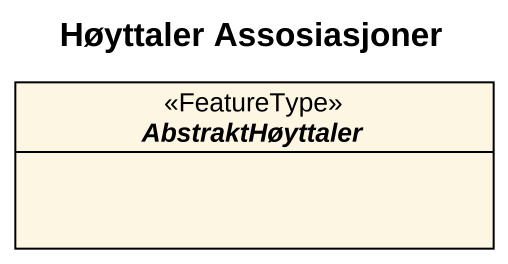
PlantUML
@startuml
title Høyttaler Assosiasjoner
hide circle
hide empty members
abstract class AbstraktHøyttaler <<FeatureType>>
@enduml
